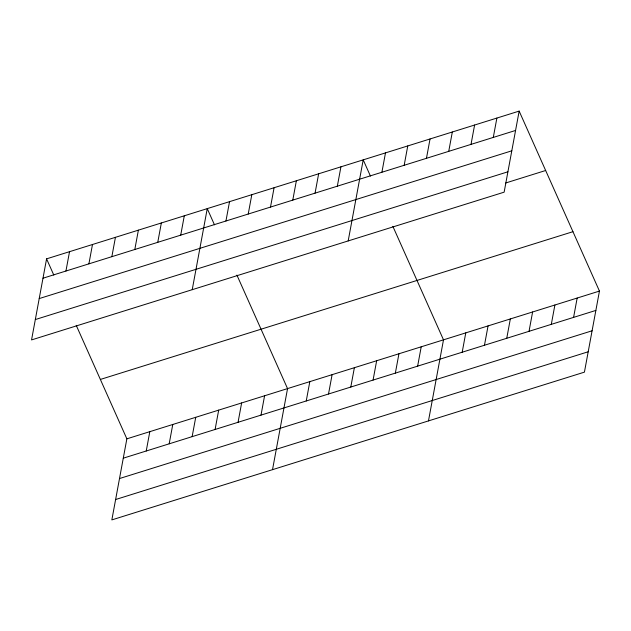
<?xml version="1.0" encoding="UTF-8"?>
<svg xmlns="http://www.w3.org/2000/svg" width="631" height="631" viewBox="0 0 631 631"><rect width="100%" height="100%" fill="white"/><g stroke="black" fill="none" stroke-linecap="round" stroke-linejoin="round"><path stroke-width="0.95" d="M46.576 258.86L31.55 339.92L504.137 192.163L519.155 111.103L46.576 258.86L53.801 275.061M65.939 271.03L69.528 251.682M88.9 263.853L92.481 244.505M111.853 256.675L115.434 237.335M134.805 249.497L138.386 230.157M157.758 242.32L161.347 222.98M76.233 325.344L126.863 438.837L111.845 519.897L584.424 372.14L599.45 291.08L519.155 111.103M180.711 235.15L184.299 215.802M146.234 450.999L149.815 431.659M192.226 289.684L207.252 208.624L214.477 224.825M169.187 443.822L172.776 424.482M225.945 221.008L229.534 201.66M192.139 436.652L195.728 417.304M248.228 214.035L251.808 194.695M215.092 429.474L218.681 410.126M270.502 207.071L274.091 187.73M238.053 422.297L241.634 402.949M292.784 200.106L296.365 180.766M261.005 415.119L264.586 395.771M315.066 193.141L318.647 173.801M272.521 469.653L287.547 388.601L236.917 275.108M337.34 186.177L340.929 166.829M306.24 400.977L309.821 381.629M348.186 240.924L363.204 159.864L370.429 176.065M328.514 394.012L332.103 374.664M381.897 172.247L385.486 152.899M350.797 387.048L354.377 367.699M404.179 165.283L407.76 145.935M373.071 380.083L376.66 360.735M426.461 158.318L430.042 138.97M395.353 373.11L398.942 353.77M448.736 151.345L452.324 132.005M417.635 366.146L421.216 346.805M471.018 144.381L474.599 125.041M428.473 420.901L443.498 339.841L392.868 226.355M493.292 137.416L496.881 118.076M462.192 352.216L465.773 332.876M484.466 345.252L488.055 325.904M506.748 338.287L510.337 318.939M529.03 331.322L532.611 311.974M551.305 324.358L554.894 305.01M573.587 317.393L577.168 298.045M42.987 278.208L515.574 130.451M39.217 298.573L511.796 150.817M35.328 319.554L507.908 171.798M505.739 182.974L545.657 170.496M100.368 379.444L572.956 231.687M126.863 438.837L599.45 291.08M123.282 458.177L595.861 310.42M119.504 478.543L592.091 330.786M115.615 499.523L588.202 351.775"/></g></svg>
